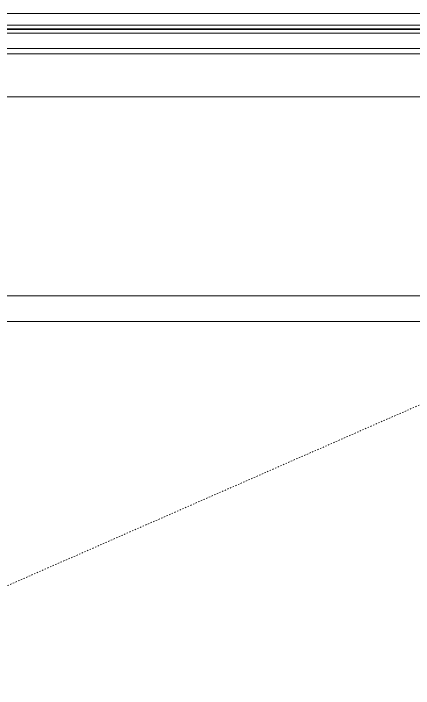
# Model space of a CAD drawing. Extents: x -2749 to 23780, y -1311 to 8245.
# Drawn here: x 3066.1 to 3097.2, y 2772.4 to 2825 of the extents above; entities that cross this region are included whole.
import ezdxf

# ---------------------------------------------------------------- set-up
doc = ezdxf.new("R2010")
doc.units = 0
doc.header["$MEASUREMENT"] = 0
doc.linetypes.add('DOT2', pattern=[0.125, 0, -0.125])
doc.layers.get('0').update_dxf_attribs({"color": 9, "lineweight": 9})
for name, color, linetype, lineweight in [('06D', 9, 'Continuous', 9), ('20', 9, 'DOT2', 9), ('30', 251, 'Continuous', 9), ('40B', 9, 'Continuous', 9), ('cam s', 8, 'Continuous', 9)]:
    doc.layers.add(name, color=color, linetype=linetype, lineweight=lineweight)

# ---------------------------------------------------------------- blocks, each defined once
blk = doc.blocks.new('fsdfsfsfsfd')
at = {"layer": '06D'}
for p, q in [((52607.25, -74585.327), (52607.25, -74485.445)), ((52613.74, -74585.314), (52613.74, -74488.072))]:
    blk.add_line(p, q, dxfattribs=at)
at = {"layer": '06D', "elevation": 0}
blk.add_lwpolyline([(52591.75, -74474.977), (52589.75, -74474.977), (52589.75, -74595.977), (52591.75, -74595.977)], dxfattribs=at)
at = {"layer": '20', "elevation": 0}
blk.add_lwpolyline([(52607.49, -74590.872), (52562.943, -74489.432)], dxfattribs=at)
at = {"layer": 'cam s', "lineweight": 20}
for p, q in [((52610.612, -74486.423), (52610.612, -74584.204)), ((52611.012, -74486.423), (52611.012, -74584.204)), ((52612.212, -74486.423), (52612.212, -74583.514)), ((52612.512, -74486.423), (52612.512, -74583.514)), ((52612.55, -74486.423), (52612.55, -74583.514)), ((52612.85, -74486.423), (52612.85, -74583.514))]:
    blk.add_line(p, q, dxfattribs=at)
blk = doc.blocks.new('p-zemin kat')
at = {"layer": '40B'}
blk.add_lwpolyline([(1935.267, 740.054, -0.306949), (4278.593, 2070.681, 0.001238), (4287.874, 2185.723, -0.024009), (4527.5, 2155.06), (4532.5, 2153.268), (4532.5, 2372.5), (4200, 2372.5), (3990, 2372.5), (3990, 2405), (3287.328, 2405), (3287.328, 2825), (2222.5, 2825)], format="xyb", dxfattribs=at)
at = {"rotation": 90}
blk.add_blockref('fsdfsfsfsfd', (-71437.977, -49788.75), dxfattribs=at)

msp = doc.modelspace()

# ---------------------------------------------------------------- linework, layer by layer
at = {"layer": '30'}
msp.add_lwpolyline([(2407.825, 2803), (2580.5, 2803), (2580.5, 2743), (2664.5, 2743), (2664.5, 2803), (3280.5, 2803), (3280.5, 2740.5), (3280.5, 2740.5), (3280.5, 2803), (3280.919, 2803), (3280.919, 2363), (3364.5, 2363), (3364.5, 2405.036), (3980.5, 2405), (3980.5, 2363), (4527.5, 2363), (4527.5, 2260.536)], dxfattribs=at)

# ---------------------------------------------------------------- block references
msp.add_blockref('p-zemin kat', (0, 0))

doc.saveas('drawing.dxf')
